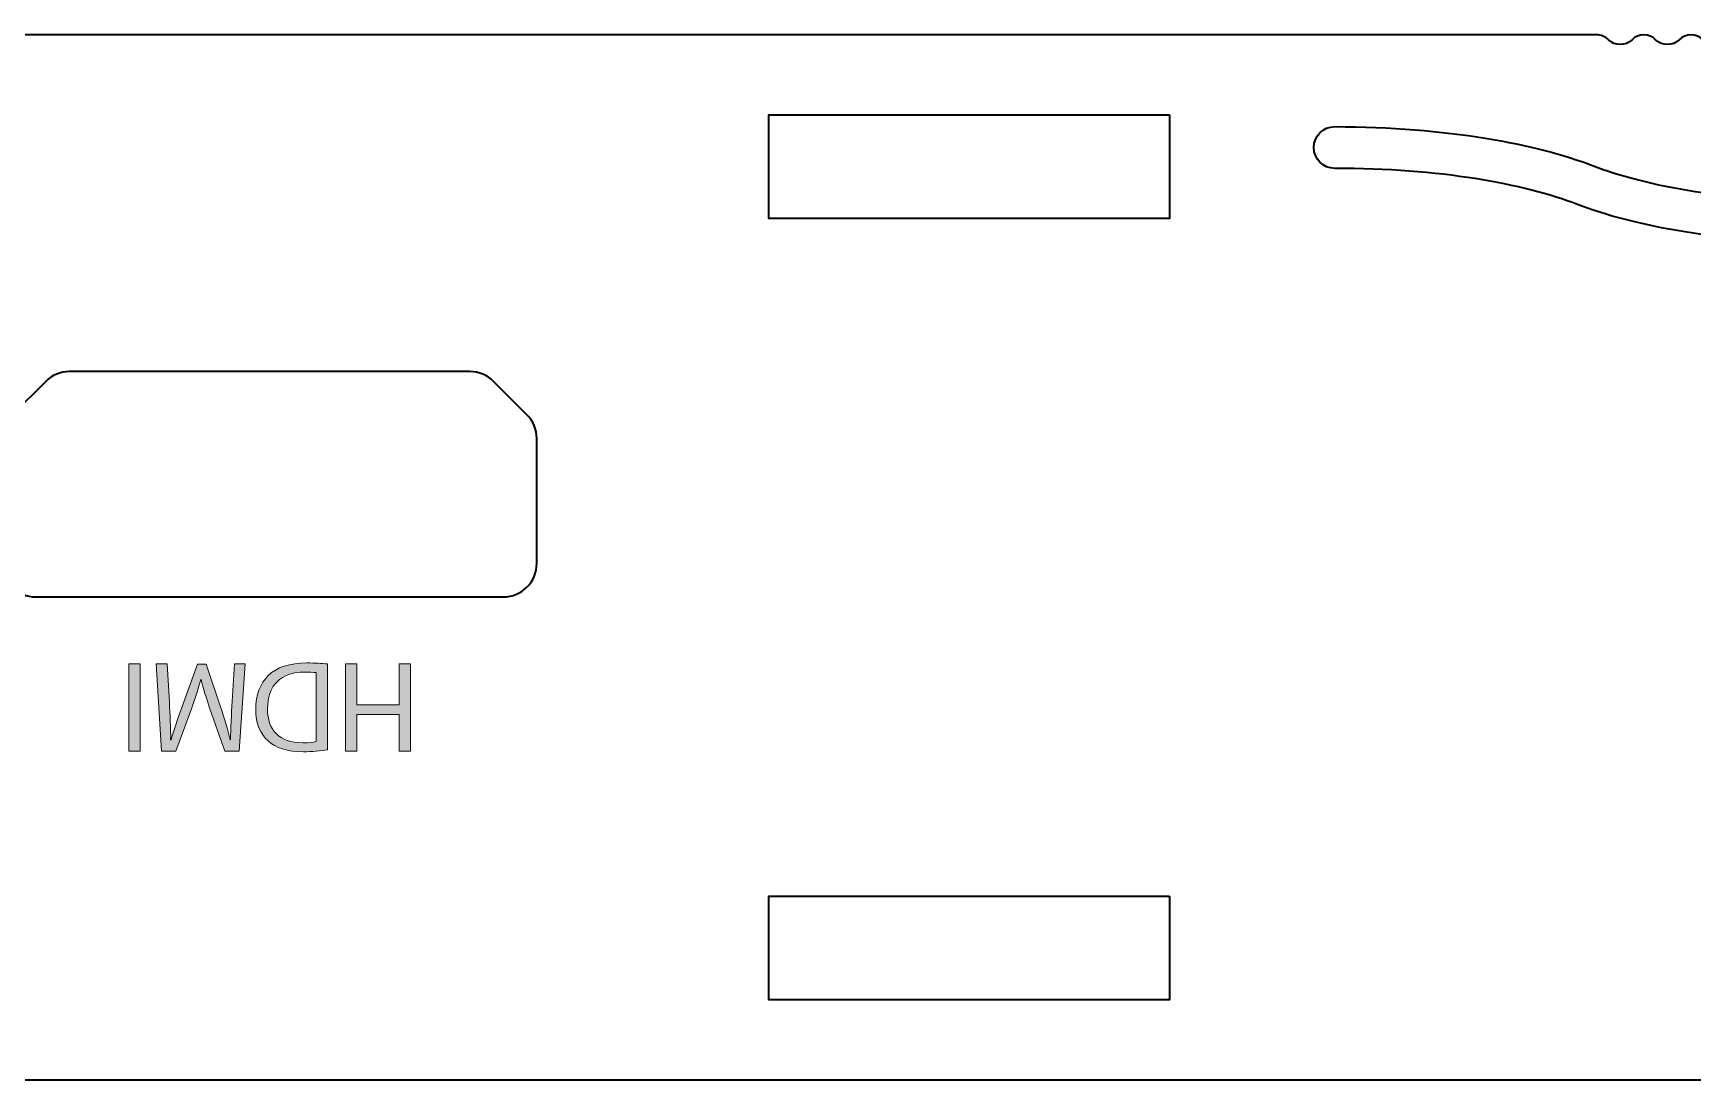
# Model space of a CAD drawing. Header units: inches. Extents: x 51 to 229, y 44 to 173.
# Drawn here: x 89.88 to 139.58, y 141.47 to 172.82 of the extents above; entities that cross this region are included whole.
import ezdxf

# ---------------------------------------------------------------- set-up
doc = ezdxf.new("R2010")
doc.units = ezdxf.units.IN
doc.header["$MEASUREMENT"] = 0
doc.layers.add('Artwork', color=7, linetype='Continuous')

# ---------------------------------------------------------------- blocks, each defined once
blk = doc.blocks.new('block 2')
at = {"layer": 'Artwork', "true_color": 0xed1c24}
h = blk.add_hatch(color=240, dxfattribs=at)
h.dxf.hatch_style = 2
h.paths.add_polyline_path([(92.74, 151.313), (92.74, 153.929), (93.078, 153.929), (93.078, 151.313)])
h = blk.add_hatch(color=240, dxfattribs=at)
h.dxf.hatch_style = 2
edge = h.paths.add_edge_path()
edge.add_spline(control_points=[(93.954, 152.781), (93.974, 152.416), (93.997, 151.977), (93.993, 151.651), (93.993, 151.651), (94.005, 151.651), (94.005, 151.651), (94.094, 151.958), (94.203, 152.288), (94.335, 152.645), (94.335, 152.645), (94.797, 153.914), (94.797, 153.914), (94.797, 153.914), (95.053, 153.914), (95.053, 153.914), (95.053, 153.914), (95.476, 152.668), (95.476, 152.668), (95.6, 152.299), (95.705, 151.962), (95.778, 151.651), (95.778, 151.651), (95.786, 151.651), (95.786, 151.651), (95.794, 151.977), (95.813, 152.416), (95.837, 152.808), (95.837, 152.808), (95.907, 153.929), (95.907, 153.929), (95.907, 153.929), (96.228, 153.929), (96.228, 153.929), (96.228, 153.929), (96.046, 151.313), (96.046, 151.313), (96.046, 151.313), (95.615, 151.313), (95.615, 151.313), (95.615, 151.313), (95.169, 152.579), (95.169, 152.579), (95.061, 152.901), (94.971, 153.188), (94.905, 153.46), (94.905, 153.46), (94.893, 153.46), (94.893, 153.46), (94.828, 153.196), (94.735, 152.908), (94.618, 152.579), (94.618, 152.579), (94.152, 151.313), (94.152, 151.313), (94.152, 151.313), (93.721, 151.313), (93.721, 151.313), (93.721, 151.313), (93.558, 153.929), (93.558, 153.929), (93.558, 153.929), (93.888, 153.929), (93.888, 153.929), (93.888, 153.929), (93.954, 152.781), (93.954, 152.781)], knot_values=[0, 0, 0, 0, 1, 1, 1, 2, 2, 2, 3, 3, 3, 4, 4, 4, 5, 5, 5, 6, 6, 6, 7, 7, 7, 8, 8, 8, 9, 9, 9, 10, 10, 10, 11, 11, 11, 12, 12, 12, 13, 13, 13, 14, 14, 14, 15, 15, 15, 16, 16, 16, 17, 17, 17, 18, 18, 18, 19, 19, 19, 20, 20, 20, 21, 21, 21, 22, 22, 22, 22], degree=3, periodic=1)
h = blk.add_hatch(color=240, dxfattribs=at)
h.dxf.hatch_style = 2
edge = h.paths.add_edge_path()
edge.add_spline(control_points=[(98.688, 151.349), (98.481, 151.317), (98.237, 151.294), (97.969, 151.294), (97.484, 151.294), (97.139, 151.407), (96.91, 151.62), (96.677, 151.834), (96.541, 152.136), (96.541, 152.559), (96.541, 152.986), (96.673, 153.336), (96.917, 153.576), (97.162, 153.821), (97.566, 153.953), (98.074, 153.953), (98.315, 153.953), (98.517, 153.941), (98.688, 153.922), (98.688, 153.922), (98.688, 151.349), (98.688, 151.349)], knot_values=[0, 0, 0, 0, 1, 1, 1, 2, 2, 2, 3, 3, 3, 4, 4, 4, 5, 5, 5, 6, 6, 6, 7, 7, 7, 7], degree=3, periodic=1)
edge = h.paths.add_edge_path()
edge.add_spline(control_points=[(98.35, 153.662), (98.264, 153.677), (98.14, 153.681), (98.008, 153.681), (97.286, 153.681), (96.894, 153.277), (96.894, 152.571), (96.891, 151.954), (97.24, 151.562), (97.954, 151.562), (98.128, 151.562), (98.26, 151.577), (98.35, 151.597), (98.35, 151.597), (98.35, 153.662), (98.35, 153.662)], knot_values=[0, 0, 0, 0, 1, 1, 1, 2, 2, 2, 3, 3, 3, 4, 4, 4, 5, 5, 5, 5], degree=3, periodic=1)
h = blk.add_hatch(color=240, dxfattribs=at)
h.dxf.hatch_style = 2
h.paths.add_polyline_path([(100.836, 151.313), (100.836, 152.408), (99.571, 152.408), (99.571, 151.313), (99.229, 151.313), (99.229, 153.929), (99.571, 153.929), (99.571, 152.703), (100.836, 152.703), (100.836, 153.929), (101.174, 153.929), (101.174, 151.313)])
at = {"layer": 'Artwork', "lineweight": 0}
for points in [[(92.74, 151.313), (92.74, 153.929), (93.078, 153.929), (93.078, 151.313), (92.74, 151.313)], [(100.836, 151.313), (100.836, 152.408), (99.571, 152.408), (99.571, 151.313), (99.229, 151.313), (99.229, 153.929), (99.571, 153.929), (99.571, 152.703), (100.836, 152.703), (100.836, 153.929), (101.174, 153.929), (101.174, 151.313), (100.836, 151.313)]]:
    blk.add_lwpolyline(points, dxfattribs=at)
for points, knots in [([(93.954, 152.781), (93.974, 152.416), (93.997, 151.977), (93.993, 151.651), (93.993, 151.651), (94.005, 151.651), (94.005, 151.651), (94.094, 151.958), (94.203, 152.288), (94.335, 152.645), (94.335, 152.645), (94.797, 153.914), (94.797, 153.914), (94.797, 153.914), (95.053, 153.914), (95.053, 153.914), (95.053, 153.914), (95.476, 152.668), (95.476, 152.668), (95.6, 152.299), (95.705, 151.962), (95.778, 151.651), (95.778, 151.651), (95.786, 151.651), (95.786, 151.651), (95.794, 151.977), (95.813, 152.416), (95.837, 152.808), (95.837, 152.808), (95.907, 153.929), (95.907, 153.929), (95.907, 153.929), (96.228, 153.929), (96.228, 153.929), (96.228, 153.929), (96.046, 151.313), (96.046, 151.313), (96.046, 151.313), (95.615, 151.313), (95.615, 151.313), (95.615, 151.313), (95.169, 152.579), (95.169, 152.579), (95.061, 152.901), (94.971, 153.188), (94.905, 153.46), (94.905, 153.46), (94.893, 153.46), (94.893, 153.46), (94.828, 153.196), (94.735, 152.908), (94.618, 152.579), (94.618, 152.579), (94.152, 151.313), (94.152, 151.313), (94.152, 151.313), (93.721, 151.313), (93.721, 151.313), (93.721, 151.313), (93.558, 153.929), (93.558, 153.929), (93.558, 153.929), (93.888, 153.929), (93.888, 153.929), (93.888, 153.929), (93.954, 152.781), (93.954, 152.781)], [0, 0, 0, 0, 1, 1, 1, 2, 2, 2, 3, 3, 3, 4, 4, 4, 5, 5, 5, 6, 6, 6, 7, 7, 7, 8, 8, 8, 9, 9, 9, 10, 10, 10, 11, 11, 11, 12, 12, 12, 13, 13, 13, 14, 14, 14, 15, 15, 15, 16, 16, 16, 17, 17, 17, 18, 18, 18, 19, 19, 19, 20, 20, 20, 21, 21, 21, 22, 22, 22, 22]), ([(98.688, 151.349), (98.481, 151.317), (98.237, 151.294), (97.969, 151.294), (97.484, 151.294), (97.139, 151.407), (96.91, 151.62), (96.677, 151.834), (96.541, 152.136), (96.541, 152.559), (96.541, 152.986), (96.673, 153.336), (96.917, 153.576), (97.162, 153.821), (97.566, 153.953), (98.074, 153.953), (98.315, 153.953), (98.517, 153.941), (98.688, 153.922), (98.688, 153.922), (98.688, 151.349), (98.688, 151.349)], [0, 0, 0, 0, 1, 1, 1, 2, 2, 2, 3, 3, 3, 4, 4, 4, 5, 5, 5, 6, 6, 6, 7, 7, 7, 7]), ([(98.35, 153.662), (98.264, 153.677), (98.14, 153.681), (98.008, 153.681), (97.286, 153.681), (96.894, 153.277), (96.894, 152.571), (96.891, 151.954), (97.24, 151.562), (97.954, 151.562), (98.128, 151.562), (98.26, 151.577), (98.35, 151.597), (98.35, 151.597), (98.35, 153.662), (98.35, 153.662)], [0, 0, 0, 0, 1, 1, 1, 2, 2, 2, 3, 3, 3, 4, 4, 4, 5, 5, 5, 5])]:
    blk.add_open_spline(points, degree=3, knots=knots, dxfattribs=at)

msp = doc.modelspace()

# ---------------------------------------------------------------- linework, layer by layer
at = {"layer": 'Artwork', "color": 179, "lineweight": 35, "true_color": 0x231f20}
for points in [[(123.907, 170.367), (123.907, 167.267), (111.907, 167.267), (111.907, 170.367), (123.907, 170.367)], [(123.907, 146.967), (123.907, 143.867), (111.907, 143.867), (111.907, 146.967), (123.907, 146.967)]]:
    msp.add_lwpolyline(points, dxfattribs=at)
for points, knots in [([(53.158, 150.967), (53.158, 151.519), (53.605, 151.967), (54.157, 151.967), (54.157, 151.967), (56.108, 151.967), (56.108, 151.967), (56.108, 151.967), (56.108, 162.266), (56.108, 162.266), (56.108, 162.266), (54.157, 162.266), (54.157, 162.266), (53.605, 162.266), (53.158, 162.714), (53.158, 163.267), (53.158, 163.267), (53.158, 166.517), (53.158, 166.517), (53.158, 166.517), (56.158, 166.517), (56.158, 166.517), (59.523, 166.517), (62.231, 167.048), (63.882, 167.683), (65.497, 168.305), (68.023, 168.767), (71.158, 168.767), (71.503, 168.767), (71.783, 169.046), (71.783, 169.392), (71.783, 169.392), (71.783, 169.392), (71.783, 169.392), (71.783, 169.737), (71.503, 170.016), (71.158, 170.016), (67.792, 170.016), (65.084, 169.485), (63.433, 168.85), (61.817, 168.228), (59.291, 167.767), (56.158, 167.767), (56.158, 167.767), (53.158, 167.767), (53.158, 167.767), (52.122, 167.767), (51.282, 168.606), (51.282, 169.642), (51.282, 170.677), (52.122, 171.516), (53.158, 171.516), (53.158, 171.516), (53.158, 170.367), (53.158, 170.367), (53.158, 170.367), (56.158, 170.367), (56.158, 170.367), (56.158, 170.367), (56.158, 171.767), (56.158, 171.767), (56.158, 172.319), (56.605, 172.766), (57.157, 172.766), (57.157, 172.766), (57.658, 172.766), (57.658, 172.766), (57.785, 172.766), (57.913, 172.717), (58.011, 172.62), (58.206, 172.425), (58.522, 172.425), (58.718, 172.62), (58.913, 172.815), (59.23, 172.815), (59.425, 172.62), (59.62, 172.425), (59.937, 172.425), (60.132, 172.62), (60.327, 172.815), (60.644, 172.815), (60.839, 172.62), (61.035, 172.425), (61.351, 172.425), (61.546, 172.62), (61.741, 172.815), (62.058, 172.815), (62.253, 172.62), (62.448, 172.425), (62.765, 172.425), (62.96, 172.62), (63.057, 172.717), (63.186, 172.766), (63.314, 172.766), (63.314, 172.766), (136.701, 172.766), (136.701, 172.766), (136.829, 172.766), (136.957, 172.717), (137.054, 172.62), (137.25, 172.425), (137.566, 172.425), (137.761, 172.62), (137.957, 172.815), (138.273, 172.815), (138.469, 172.62), (138.664, 172.425), (138.98, 172.425), (139.176, 172.62), (139.371, 172.815), (139.688, 172.815), (139.883, 172.62), (140.078, 172.425), (140.395, 172.425), (140.59, 172.62), (140.785, 172.815), (141.102, 172.815), (141.297, 172.62), (141.492, 172.425), (141.809, 172.425), (142.004, 172.62), (142.102, 172.717), (142.23, 172.766), (142.357, 172.766), (142.357, 172.766), (142.857, 172.766), (142.857, 172.766), (143.41, 172.766), (143.857, 172.319), (143.857, 171.767), (143.857, 171.767), (143.857, 170.367), (143.857, 170.367), (143.857, 170.367), (147.007, 170.367), (147.007, 170.367), (147.007, 170.367), (147.007, 171.516), (147.007, 171.516), (148.043, 171.516), (148.882, 170.677), (148.882, 169.642), (148.882, 168.606), (148.043, 167.767), (147.007, 167.767), (147.007, 167.767), (143.857, 167.767), (143.857, 167.767), (140.724, 167.767), (138.197, 168.228), (136.582, 168.85), (134.931, 169.485), (132.224, 170.016), (128.858, 170.016), (128.513, 170.016), (128.233, 169.737), (128.233, 169.392), (128.233, 169.392), (128.233, 169.392), (128.233, 169.392), (128.233, 169.046), (128.513, 168.767), (128.858, 168.767), (131.991, 168.767), (134.517, 168.305), (136.133, 167.683), (137.784, 167.048), (140.491, 166.517), (143.857, 166.517), (143.857, 166.517), (147.007, 166.517), (147.007, 166.517), (147.007, 166.517), (147.007, 163.267), (147.007, 163.267), (147.007, 162.714), (146.56, 162.266), (146.007, 162.266), (146.007, 162.266), (143.907, 162.266), (143.907, 162.266), (143.907, 162.266), (143.907, 151.967), (143.907, 151.967), (143.907, 151.967), (146.007, 151.967), (146.007, 151.967), (146.56, 151.967), (147.007, 151.519), (147.007, 150.967), (147.007, 150.967), (147.007, 146.467), (147.007, 146.467), (148.043, 146.467), (148.882, 145.627), (148.882, 144.592), (148.882, 143.556), (148.043, 142.717), (147.007, 142.717), (147.007, 142.717), (147.007, 143.867), (147.007, 143.867), (147.007, 143.867), (143.857, 143.867), (143.857, 143.867), (143.857, 143.867), (143.857, 142.467), (143.857, 142.467), (143.857, 141.915), (143.41, 141.467), (142.857, 141.467), (142.857, 141.467), (57.157, 141.467), (57.157, 141.467), (56.605, 141.467), (56.158, 141.915), (56.158, 142.467), (56.158, 142.467), (56.158, 143.867), (56.158, 143.867), (56.158, 143.867), (53.158, 143.867), (53.158, 143.867), (53.158, 143.867), (53.158, 142.717), (53.158, 142.717), (52.122, 142.717), (51.282, 143.556), (51.282, 144.592), (51.282, 145.627), (52.122, 146.467), (53.158, 146.467), (53.158, 146.467), (53.158, 150.967), (53.158, 150.967)], [0, 0, 0, 0, 1, 1, 1, 2, 2, 2, 3, 3, 3, 4, 4, 4, 5, 5, 5, 6, 6, 6, 7, 7, 7, 8, 8, 8, 9, 9, 9, 10, 10, 10, 11, 11, 11, 12, 12, 12, 13, 13, 13, 14, 14, 14, 15, 15, 15, 16, 16, 16, 17, 17, 17, 18, 18, 18, 19, 19, 19, 20, 20, 20, 21, 21, 21, 22, 22, 22, 23, 23, 23, 24, 24, 24, 25, 25, 25, 26, 26, 26, 27, 27, 27, 28, 28, 28, 29, 29, 29, 30, 30, 30, 31, 31, 31, 32, 32, 32, 33, 33, 33, 34, 34, 34, 35, 35, 35, 36, 36, 36, 37, 37, 37, 38, 38, 38, 39, 39, 39, 40, 40, 40, 41, 41, 41, 42, 42, 42, 43, 43, 43, 44, 44, 44, 45, 45, 45, 46, 46, 46, 47, 47, 47, 48, 48, 48, 49, 49, 49, 50, 50, 50, 51, 51, 51, 52, 52, 52, 53, 53, 53, 54, 54, 54, 55, 55, 55, 56, 56, 56, 57, 57, 57, 58, 58, 58, 59, 59, 59, 60, 60, 60, 61, 61, 61, 62, 62, 62, 63, 63, 63, 64, 64, 64, 65, 65, 65, 66, 66, 66, 67, 67, 67, 68, 68, 68, 69, 69, 69, 70, 70, 70, 71, 71, 71, 72, 72, 72, 73, 73, 73, 74, 74, 74, 75, 75, 75, 76, 76, 76, 77, 77, 77, 78, 78, 78, 78]), ([(104.957, 156.929), (104.957, 156.377), (104.509, 155.93), (103.957, 155.93), (103.957, 155.93), (89.957, 155.93), (89.957, 155.93), (89.405, 155.93), (88.958, 156.377), (88.958, 156.929), (88.958, 156.929), (88.958, 160.68), (88.958, 160.68), (88.958, 160.945), (89.062, 161.199), (89.25, 161.387), (89.25, 161.387), (90.25, 162.386), (90.25, 162.386), (90.438, 162.574), (90.692, 162.679), (90.957, 162.679), (90.957, 162.679), (102.957, 162.679), (102.957, 162.679), (103.223, 162.679), (103.477, 162.574), (103.664, 162.386), (103.664, 162.386), (104.664, 161.387), (104.664, 161.387), (104.851, 161.199), (104.957, 160.945), (104.957, 160.68), (104.957, 160.68), (104.957, 156.929), (104.957, 156.929)], [0, 0, 0, 0, 1, 1, 1, 2, 2, 2, 3, 3, 3, 4, 4, 4, 5, 5, 5, 6, 6, 6, 7, 7, 7, 8, 8, 8, 9, 9, 9, 10, 10, 10, 11, 11, 11, 12, 12, 12, 12])]:
    msp.add_open_spline(points, degree=3, knots=knots, dxfattribs=at)

# ---------------------------------------------------------------- block references
at = {"layer": 'Artwork'}
msp.add_blockref('block 2', (0, 0), dxfattribs=at)

doc.saveas('drawing.dxf')
